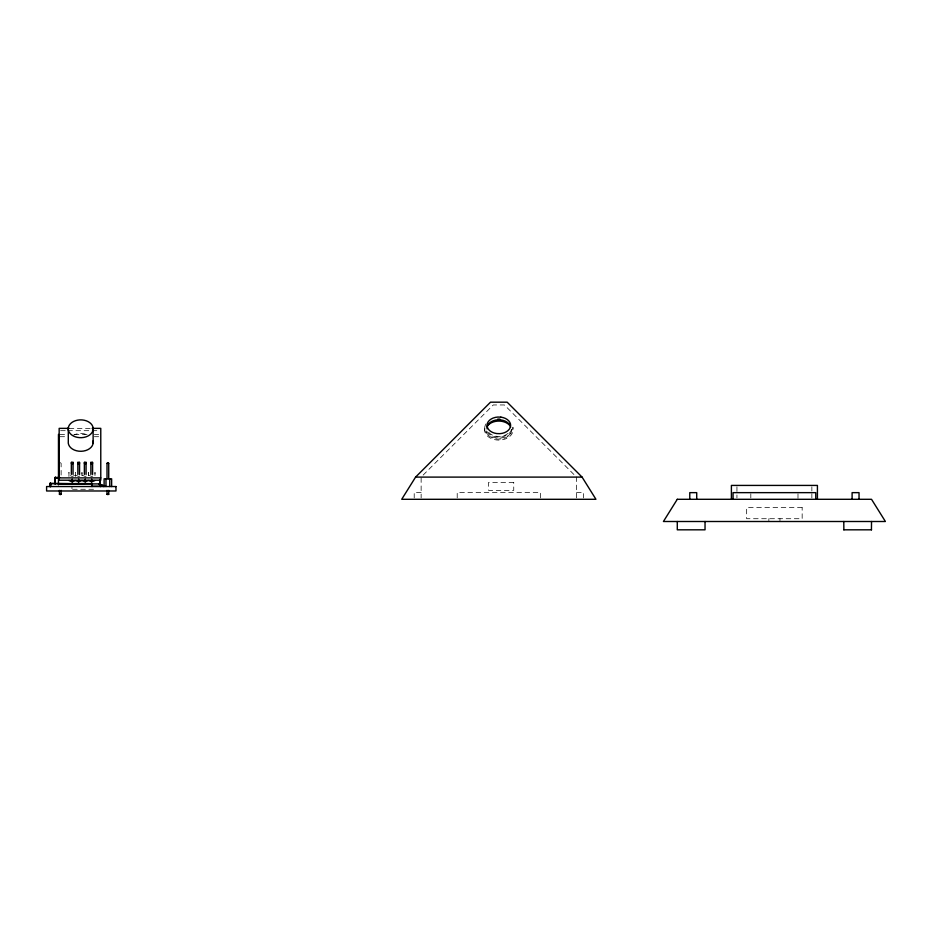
<?xml version="1.0" encoding="UTF-8"?>
<svg xmlns="http://www.w3.org/2000/svg" width="932" height="932" viewBox="0 0 932 932"><rect width="100%" height="100%" fill="white"/><g stroke="black" fill="none" stroke-linecap="round" stroke-linejoin="round"><path stroke-width="0.7" stroke-dasharray="4.66 3.5" d="M68.945 476.497L68.945 472.442L68.945 475.122L72.195 476.462L75.445 475.134L75.457 472.442L75.457 476.497M75.445 475.134L78.707 476.473L81.958 475.134L81.969 472.442L81.969 476.508M81.958 475.122L85.22 476.462L88.47 475.134L88.482 472.442L88.482 476.497M69.201 428.359L90.73 428.359M60.592 430.689L66.335 430.689M67.768 430.689L90.73 430.689M92.163 430.689L99.34 430.689M59.904 434.382L67.081 434.382M74.257 434.382L87.177 434.382M94.353 434.382L98.652 434.382M59.904 436.712L67.081 436.712M94.353 436.712L98.652 436.712M72.556 489.265L93.946 489.265M421.136 492.364L414.204 492.364L414.204 497.909M576.524 492.364L583.467 492.364L583.467 497.909M88.47 475.134L91.72 476.473L94.982 475.134L94.982 472.454L94.982 476.508M60.277 462.645L61.139 463.355L61.128 475.996M811.865 486.807L811.865 490.978M811.865 493.75L811.865 497.909M797.99 493.75L797.99 499.296M779.956 518.716L779.956 521.501M768.853 518.716L768.853 521.501M750.819 493.75L750.819 497.909M736.944 486.807L736.944 497.909M576.524 497.909L576.524 477.102L504.387 404.954L493.284 404.954L421.136 477.102L421.136 497.909M540.455 497.909L540.455 492.364L457.204 492.364L457.204 497.909M484.733 429.023L484.733 430.98M71.962 486.539L71.962 488.752M507.882 433.473A11.79 8.341 0 0 1 499.878 436.432L496.803 436.339A11.79 8.341 0 0 1 487.762 430.992M511.412 429.675A12.768 9.029 0 0 1 499.971 437.12A12.768 9.029 0 0 1 486.842 431.225M485.991 423.92A14.155 10.007 0 0 0 496.407 437.982A14.155 10.007 0 0 0 512.926 427.229L512.926 429.198A14.155 10.007 0 0 1 496.407 439.951A14.155 10.007 0 0 1 485.991 425.877M511.54 429.279A12.768 9.029 0 0 1 499.971 439.077A12.768 9.029 0 0 1 486.12 430.887M72.836 435.465A12.489 8.912 0 0 1 88.027 435.151M513.742 482.38L488.578 482.38L488.578 490.383L513.742 490.383L513.742 482.38M802.161 507.625L746.66 507.625L746.66 518.716L802.161 518.716L802.161 507.625"/><path stroke-width="1.4" d="M55.209 483.638L55.303 477.37L55.303 483.638M54.802 483.638L55.303 477.37L55.035 483.638M55.303 477.37L54.778 477.895L100.773 477.883M54.778 477.895L59.566 477.638M91.476 486.236L100.097 486.236L99.98 481.821M55.093 477.499L59.566 477.382M415.59 477.102L401.715 499.296L595.944 499.296L582.081 477.102L507.159 402.181L490.512 402.181L415.59 477.102L582.081 477.102M73.046 474.388L73.046 462.354L71.345 463.577L73.046 463.577L71.345 462.354L71.345 474.388M79.558 474.4L79.558 462.365L77.857 463.577L79.558 463.577L77.857 462.365L77.857 474.4M86.07 474.388L86.07 462.354L84.369 463.577L86.07 463.577L84.369 462.354L84.369 474.388M92.583 474.4L92.583 462.365L90.882 463.577L92.583 463.577L90.882 462.365L90.882 474.4M107.017 478.815L107.017 463.355L107.879 462.645L108.729 463.355L108.729 478.815M59.438 490.395L59.438 494.263L60.3 494.636L61.139 494.263L61.139 490.395M108.718 490.395L108.729 494.263L107.879 494.636L107.017 494.263L107.029 490.395M68.945 480.528L72.195 481.879L75.445 480.539L78.707 481.879L81.958 480.539L85.22 481.879L88.47 480.539L91.72 481.879L94.982 480.539M69.201 428.359L59.159 428.359L59.159 480.213L100.773 480.213L100.773 428.359L92.163 428.359M71.345 462.354L73.046 462.354M77.857 462.365L79.558 462.365M84.369 462.354L86.07 462.354M90.882 462.365L92.583 462.365M107.017 463.355L108.729 463.355M49.885 486.539L49.885 483.37L68.316 483.638M49.885 483.638L92.023 483.638L92.023 486.539M58.471 483.906L100.097 483.906M98.909 484.046L100.458 484.046L100.458 486.539M100.202 484.337L104.92 486.12M100.202 484.745L101.53 484.803L103.464 486.539M100.458 485.292L99.037 484.36M59.438 494.263L61.139 494.263M107.017 494.263L108.729 494.263M843.775 529.819L871.525 529.819M871.525 521.501L871.432 529.819M859.036 499.296L859.036 492.644L852.104 492.644L852.104 499.296M843.775 521.501L843.868 529.819M817.422 499.296L817.422 485.421L731.399 485.421L731.399 499.296M815.756 499.296L815.756 492.644L733.065 492.644L733.065 499.296M705.035 521.501L705.035 529.819L677.284 529.819L677.284 521.501M696.717 499.296L696.717 492.644L689.773 492.644L689.773 499.296M111.63 486.539L111.642 478.815L104.116 478.815L104.116 486.539M109.743 478.815L109.743 486.539M107.879 462.645L107.879 463.355M105.98 478.815L105.98 486.539M100.272 484.046L100.272 486.539M100.097 479.165L100.097 486.236M93.13 429.687A12.489 8.912 0 0 1 73.395 436.001A12.489 8.912 0 0 1 75.609 420.647A12.489 8.912 0 0 1 93.13 429.687L93.13 443.294M91.72 479.176L91.72 481.879M85.22 479.176L85.22 481.879M84.113 483.638L80.164 483.638M78.847 483.638L74.898 483.638M78.707 479.176L78.707 481.879M73.581 483.638L69.632 483.638M72.195 479.176L72.195 481.879M68.292 427.87L68.292 441.465A12.489 8.912 0 0 0 81.072 451.286A12.489 8.912 0 0 0 93.037 440.964M58.471 434.382L58.471 484.826M50.666 483.37L50.666 486.539M50.491 483.37L50.491 486.539M50.281 483.37L50.281 486.539M50.025 483.37L50.165 486.539M487.087 428.871A11.79 8.341 0 0 1 497.781 419.819L500.857 419.913A11.79 8.341 0 0 1 510.573 427.38M497.7 419.132A12.768 9.029 0 0 1 499.925 419.132M487.25 426.285A12.768 9.029 0 0 1 509.268 424.899M677.284 499.296L663.421 521.501L885.4 521.501L871.525 499.296L677.284 499.296M115.976 486.539L46.6 486.539L46.6 490.978L115.976 490.978L115.976 486.539M500.857 417.14L497.781 417.047A11.79 8.341 0 0 0 487.052 425.004A11.79 8.341 0 0 0 496.803 433.566L499.878 433.66A11.79 8.341 0 0 0 510.62 425.703A11.79 8.341 0 0 0 500.857 417.14"/></g></svg>
